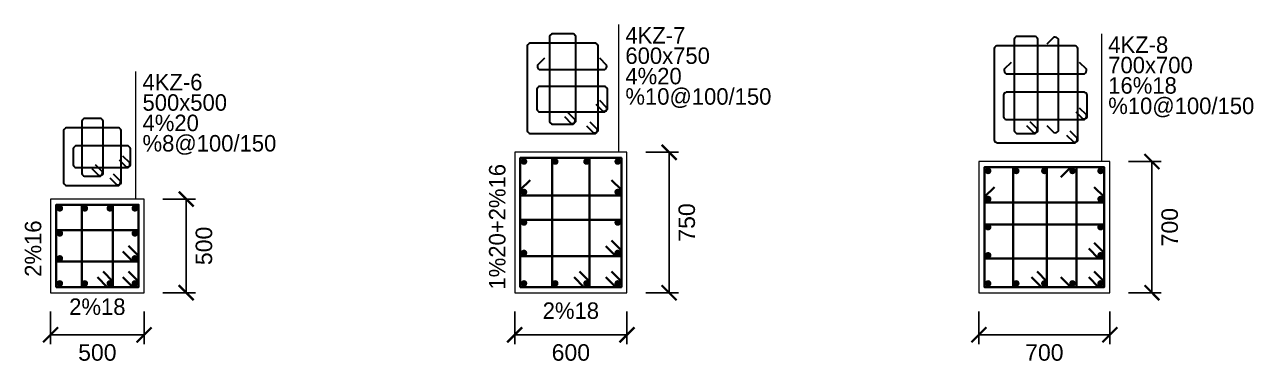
# Model space of a CAD drawing. Header units: millimetres. Extents: x -3831 to 465700, y 39900 to 106100.
# Drawn here: x 223011 to 229578, y 47060 to 48869 of the extents above; entities that cross this region are included whole.
import ezdxf

# ---------------------------------------------------------------- set-up
doc = ezdxf.new("R2010")
doc.units = ezdxf.units.MM
for name, color, linetype in [('column_xxxx', 60, 'Continuous'), ('master_dim_horizontal', 80, 'Continuous'), ('master_dim_vertical', 200, 'Continuous')]:
    doc.layers.add(name, color=color, linetype=linetype)
for name, color, linetype, lineweight in [('S_ColumFocus', 2, 'Continuous', 9), ('S_ColumLocal', 7, 'Continuous', 9), ('S_PColumHoopBar', 14, 'Continuous', 35), ('S_PColumMainBar', 14, 'Continuous', 35), ('S_PColumSect', 2, 'Continuous', 15), ('StirrupFig_x', 30, 'Continuous', 30)]:
    doc.layers.add(name, color=color, linetype=linetype, lineweight=lineweight)
doc.styles.get("Standard").update_dxf_attribs({"font": 'arial.ttf'})
doc.styles.add('xxxx', font='RIF.ttf')
doc.dimstyles.new('Annotative', dxfattribs={"dimtxt": 0.18, "dimasz": 0.18, "dimexe": 0.18, "dimexo": 0.0625, "dimgap": 0.09, "dimtad": 0, "dimtih": 1, "dimtoh": 1, "dimdec": 4, "dimzin": 0, "dimdsep": 46, "dimtxsty": 'Standard', "dimcen": 0.09, "dimadec": 0, "dimazin": 0, "dimtfac": 1, "dimtdec": 4, "dimtofl": 0, "dimtmove": 0, "dimatfit": 3, "dimfxl": 1, "dimtolj": 1, "dimtzin": 0, "dimarcsym": 0})

# ---------------------------------------------------------------- blocks, each defined once
blk = doc.blocks.new('_ArchTick')
at = {"color": 0, "linetype": 'ByBlock', "const_width": 0.15}
blk.add_lwpolyline([(-0.5, -0.5), (0.5, 0.5)], dxfattribs=at)
blk = doc.blocks.new('*D937')
at = {"layer": 'Defpoints', "color": 0, "transparency": 16777216}
for p in [(226080, 48187.2), (226455, 48187.2), (226080, 47437.2)]:
    blk.add_point(p, dxfattribs=at)
at = {"layer": 'master_dim_vertical', "color": 0, "lineweight": -2, "transparency": 16777216}
for p, q in [((226330, 48187.2), (226505, 48187.2)), ((226455, 47437.2), (226455, 48187.2)), ((226330, 47437.2), (226505, 47437.2))]:
    blk.add_line(p, q, dxfattribs=at)
at = {"layer": 'master_dim_vertical', "color": 0, "lineweight": -2, "transparency": 16777216, "xscale": 80, "yscale": 80, "zscale": 80}
for p, rotation in [((226455, 48187.2), 90), ((226455, 47437.2), 270)]:
    blk.add_blockref('_ArchTick', p, dxfattribs=dict(at, rotation=rotation))
at = {"layer": 'master_dim_vertical', "color": 0, "transparency": 16777216, "insert": (226549.9, 47812.2), "char_height": 88, "attachment_point": 5, "rotation": 90}
blk.add_mtext('\\A1;750', dxfattribs=at)
blk = doc.blocks.new('*D938')
at = {"layer": 'Defpoints', "color": 0, "transparency": 16777216}
for p in [(225630, 47587.2), (226230, 47587.2), (226230, 47212.2)]:
    blk.add_point(p, dxfattribs=at)
at = {"layer": 'master_dim_horizontal', "color": 0, "lineweight": -2, "transparency": 16777216}
for p, q in [((225630, 47337.2), (225630, 47162.2)), ((226230, 47337.2), (226230, 47162.2)), ((225630, 47212.2), (226230, 47212.2))]:
    blk.add_line(p, q, dxfattribs=at)
at = {"layer": 'master_dim_horizontal', "color": 0, "lineweight": -2, "transparency": 16777216, "xscale": 80, "yscale": 80, "zscale": 80, "rotation": 180}
blk.add_blockref('_ArchTick', (225630, 47212.2), dxfattribs=at)
at = {"layer": 'master_dim_horizontal', "color": 0, "lineweight": -2, "transparency": 16777216, "xscale": 80, "yscale": 80, "zscale": 80}
blk.add_blockref('_ArchTick', (226230, 47212.2), dxfattribs=at)
at = {"layer": 'master_dim_horizontal', "color": 0, "transparency": 16777216, "insert": (225930, 47117.3), "char_height": 88, "attachment_point": 5}
blk.add_mtext('\\A1;600', dxfattribs=at)
blk = doc.blocks.new('*D939')
at = {"layer": 'Defpoints', "color": 0, "transparency": 16777216}
for p in [(223499.6, 47937.2), (223874.6, 47937.2), (223499.6, 47437.2)]:
    blk.add_point(p, dxfattribs=at)
at = {"layer": 'master_dim_vertical', "color": 0, "lineweight": -2, "transparency": 16777216}
for p, q in [((223749.6, 47937.2), (223924.6, 47937.2)), ((223874.6, 47437.2), (223874.6, 47937.2)), ((223749.6, 47437.2), (223924.6, 47437.2))]:
    blk.add_line(p, q, dxfattribs=at)
at = {"layer": 'master_dim_vertical', "color": 0, "lineweight": -2, "transparency": 16777216, "xscale": 80, "yscale": 80, "zscale": 80}
for p, rotation in [((223874.6, 47937.2), 90), ((223874.6, 47437.2), 270)]:
    blk.add_blockref('_ArchTick', p, dxfattribs=dict(at, rotation=rotation))
at = {"layer": 'master_dim_vertical', "color": 0, "transparency": 16777216, "insert": (223969.5, 47687.2), "char_height": 88, "attachment_point": 5, "rotation": 90}
blk.add_mtext('\\A1;500', dxfattribs=at)
blk = doc.blocks.new('*D940')
at = {"layer": 'Defpoints', "color": 0, "transparency": 16777216}
for p in [(223149.6, 47587.2), (223649.6, 47587.2), (223649.6, 47212.2)]:
    blk.add_point(p, dxfattribs=at)
at = {"layer": 'master_dim_horizontal', "color": 0, "lineweight": -2, "transparency": 16777216}
for p, q in [((223149.6, 47337.2), (223149.6, 47162.2)), ((223649.6, 47337.2), (223649.6, 47162.2)), ((223149.6, 47212.2), (223649.6, 47212.2))]:
    blk.add_line(p, q, dxfattribs=at)
at = {"layer": 'master_dim_horizontal', "color": 0, "lineweight": -2, "transparency": 16777216, "xscale": 80, "yscale": 80, "zscale": 80, "rotation": 180}
blk.add_blockref('_ArchTick', (223149.6, 47212.2), dxfattribs=at)
at = {"layer": 'master_dim_horizontal', "color": 0, "lineweight": -2, "transparency": 16777216, "xscale": 80, "yscale": 80, "zscale": 80}
blk.add_blockref('_ArchTick', (223649.6, 47212.2), dxfattribs=at)
at = {"layer": 'master_dim_horizontal', "color": 0, "transparency": 16777216, "insert": (223399.6, 47117.3), "char_height": 88, "attachment_point": 5}
blk.add_mtext('\\A1;500', dxfattribs=at)
blk = doc.blocks.new('*D945')
at = {"layer": 'Defpoints', "color": 0, "transparency": 16777216}
for p in [(228660.4, 48137.2), (229035.4, 48137.2), (228660.4, 47437.2)]:
    blk.add_point(p, dxfattribs=at)
at = {"layer": 'master_dim_vertical', "color": 0, "lineweight": -2, "transparency": 16777216}
for p, q in [((228910.4, 48137.2), (229085.4, 48137.2)), ((229035.4, 47437.2), (229035.4, 48137.2)), ((228910.4, 47437.2), (229085.4, 47437.2))]:
    blk.add_line(p, q, dxfattribs=at)
at = {"layer": 'master_dim_vertical', "color": 0, "lineweight": -2, "transparency": 16777216, "xscale": 80, "yscale": 80, "zscale": 80}
for p, rotation in [((229035.4, 48137.2), 90), ((229035.4, 47437.2), 270)]:
    blk.add_blockref('_ArchTick', p, dxfattribs=dict(at, rotation=rotation))
at = {"layer": 'master_dim_vertical', "color": 0, "transparency": 16777216, "insert": (229130.4, 47787.2), "char_height": 88, "attachment_point": 5, "rotation": 90}
blk.add_mtext('\\A1;700', dxfattribs=at)
blk = doc.blocks.new('*D946')
at = {"layer": 'Defpoints', "color": 0, "transparency": 16777216}
for p in [(228110.4, 47587.2), (228810.4, 47587.2), (228810.4, 47212.2)]:
    blk.add_point(p, dxfattribs=at)
at = {"layer": 'master_dim_horizontal', "color": 0, "lineweight": -2, "transparency": 16777216}
for p, q in [((228110.4, 47337.2), (228110.4, 47162.2)), ((228810.4, 47337.2), (228810.4, 47162.2)), ((228110.4, 47212.2), (228810.4, 47212.2))]:
    blk.add_line(p, q, dxfattribs=at)
at = {"layer": 'master_dim_horizontal', "color": 0, "lineweight": -2, "transparency": 16777216, "xscale": 80, "yscale": 80, "zscale": 80, "rotation": 180}
blk.add_blockref('_ArchTick', (228110.4, 47212.2), dxfattribs=at)
at = {"layer": 'master_dim_horizontal', "color": 0, "lineweight": -2, "transparency": 16777216, "xscale": 80, "yscale": 80, "zscale": 80}
blk.add_blockref('_ArchTick', (228810.4, 47212.2), dxfattribs=at)
at = {"layer": 'master_dim_horizontal', "color": 0, "transparency": 16777216, "insert": (228460.4, 47117.3), "char_height": 88, "attachment_point": 5}
blk.add_mtext('\\A1;700', dxfattribs=at)

msp = doc.modelspace()

# ---------------------------------------------------------------- linework, layer by layer
at = {"layer": 'S_ColumFocus'}
for p, q in [((226186.25456, 48187.20485), (226186.25456, 48869.20485)), ((228766.68648, 48137.20485), (228766.68648, 48819.20485)), ((223605.82265, 47937.20485), (223605.82265, 48619.20485))]:
    msp.add_line(p, q, dxfattribs=at)
at = {"layer": 'S_PColumHoopBar'}
for points in [[(226116.97136, 47520.23781), (226170.00456, 47467.20485), (226200.00456, 47467.20485), (226200.00456, 47497.20485), (226200.00456, 47467.20485), (226200.00456, 48157.20485), (225660.00456, 48157.20485), (225660.00456, 47467.20485), (226170.00456, 47467.20485), (226200.00456, 47467.20485), (226200.00456, 47497.20485), (226146.97136, 47550.23781)], [(225946.97136, 47520.23781), (226000.00456, 47467.20485), (226030.00456, 47467.20485), (226030.00456, 47497.20485), (226030.00456, 47467.20485), (226030.00456, 48157.20485), (225830.00456, 48157.20485), (225830.00456, 47467.20485), (226000.00456, 47467.20485), (226030.00456, 47467.20485), (226030.00456, 47497.20485), (225976.97136, 47550.23781)], [(228697.40346, 47520.23805), (228750.43648, 47467.20485), (228780.43648, 47467.20485), (228780.43648, 47497.20485), (228780.43648, 47467.20485), (228780.43648, 48107.20485), (228140.43648, 48107.20485), (228140.43648, 47467.20485), (228750.43648, 47467.20485), (228780.43648, 47467.20485), (228780.43648, 47497.20485), (228727.40346, 47550.23805)], [(228391.40346, 47520.23805), (228444.43648, 47467.20485), (228474.43648, 47467.20485), (228474.43648, 47497.20485), (228474.43648, 47467.20485), (228474.43648, 48107.20485), (228293.43648, 48107.20485), (228293.43648, 47467.20485), (228444.43648, 47467.20485), (228474.43648, 47467.20485), (228474.43648, 47497.20485), (228421.40346, 47550.23805)], [(228548.65346, 47520.23805), (228601.68648, 47467.20485), (228631.68648, 47467.20485), (228631.68648, 48107.20485), (228601.68648, 48107.20485), (228548.65349, 48054.17165)], [(225713.03777, 48038.98781), (225660.00456, 47985.95485), (225660.00456, 47955.95485), (226200.00456, 47955.95485), (226200.00456, 47985.95485), (226146.97136, 48038.98781)], [(228193.4695, 48001.48805), (228140.43648, 47948.45485), (228140.43648, 47918.45485), (228780.43648, 47918.45485), (228780.43648, 47948.45485), (228727.40346, 48001.48805)], [(223536.53945, 47520.23781), (223589.57265, 47467.20485), (223619.57265, 47467.20485), (223619.57265, 47497.20485), (223619.57265, 47467.20485), (223619.57265, 47907.20485), (223179.57265, 47907.20485), (223179.57265, 47467.20485), (223589.57265, 47467.20485), (223619.57265, 47467.20485), (223619.57265, 47497.20485), (223566.53945, 47550.23781)], [(223399.87343, 47520.23781), (223452.90664, 47467.20485), (223482.90664, 47467.20485), (223482.90664, 47497.20485), (223482.90664, 47467.20485), (223482.90664, 47907.20485), (223316.23867, 47907.20485), (223316.23867, 47467.20485), (223452.90664, 47467.20485), (223482.90664, 47467.20485), (223482.90664, 47497.20485), (223429.87343, 47550.23781)], [(226116.97136, 47685.23781), (226170.00456, 47632.20485), (226200.00456, 47632.20485), (226200.00456, 47662.20485), (226200.00456, 47632.20485), (226200.00456, 47827.20485), (225660.00456, 47827.20485), (225660.00456, 47632.20485), (226170.00456, 47632.20485), (226200.00456, 47632.20485), (226200.00456, 47662.20485), (226146.97136, 47715.23781)], [(223536.53945, 47656.90456), (223589.57265, 47603.8716), (223619.57265, 47603.8716), (223619.57265, 47633.8716), (223619.57265, 47603.8716), (223619.57265, 47770.5381), (223179.57265, 47770.5381), (223179.57265, 47603.8716), (223589.57265, 47603.8716), (223619.57265, 47603.8716), (223619.57265, 47633.8716), (223566.53945, 47686.90456)], [(228697.40346, 47673.23805), (228750.43648, 47620.20485), (228780.43648, 47620.20485), (228780.43648, 47650.20485), (228780.43648, 47620.20485), (228780.43648, 47801.20485), (228140.43648, 47801.20485), (228140.43648, 47620.20485), (228750.43648, 47620.20485), (228780.43648, 47620.20485), (228780.43648, 47650.20485), (228727.40346, 47703.23805)]]:
    msp.add_lwpolyline(points, dxfattribs=at)
at = {"layer": 'S_PColumMainBar', "linetype": 'Continuous', "const_width": 17.5}
for points in [[(225688.25456, 48137.70485, 1), (225670.75456, 48137.70485, 1)], [(225855.25456, 48137.70485, 1), (225837.75456, 48137.70485, 1)], [(226022.25456, 48137.70485, 1), (226004.75456, 48137.70485, 1)], [(226189.25456, 48137.70485, 1), (226171.75456, 48137.70485, 1)], [(228168.68648, 48087.70485, 1), (228151.18648, 48087.70485, 1)], [(228318.93648, 48087.70485, 1), (228301.43648, 48087.70485, 1)], [(228469.18648, 48087.70485, 1), (228451.68648, 48087.70485, 1)], [(228619.43648, 48087.70485, 1), (228601.93648, 48087.70485, 1)], [(228769.68645, 48087.70485, 1), (228752.18645, 48087.70485, 1)], [(225688.25456, 47974.95485, 1), (225670.75456, 47974.95485, 1)], [(226189.25456, 47974.95485, 1), (226171.75456, 47974.95485, 1)], [(228168.68654, 47937.45485, 1), (228151.18654, 47937.45485, 1)], [(228769.68645, 47937.45485, 1), (228752.18645, 47937.45485, 1)], [(223207.82265, 47887.70485, 1), (223190.32265, 47887.70485, 1)], [(223341.48867, 47887.70485, 1), (223323.98867, 47887.70485, 1)], [(223475.15664, 47887.70485, 1), (223457.65664, 47887.70485, 1)], [(223608.82265, 47887.70485, 1), (223591.32265, 47887.70485, 1)], [(225688.25456, 47812.20485, 1), (225670.75456, 47812.20485, 1)], [(226189.25456, 47812.20485, 1), (226171.75456, 47812.20485, 1)], [(223207.82265, 47754.0381, 1), (223190.32265, 47754.0381, 1)], [(223608.82265, 47754.0381, 1), (223591.32265, 47754.0381, 1)], [(228168.68654, 47787.20485, 1), (228151.18654, 47787.20485, 1)], [(228769.68645, 47787.20485, 1), (228752.18645, 47787.20485, 1)], [(223207.82265, 47620.3716, 1), (223190.32265, 47620.3716, 1)], [(223608.82265, 47620.3716, 1), (223591.32265, 47620.3716, 1)], [(225688.25456, 47649.45485, 1), (225670.75456, 47649.45485, 1)], [(226189.25456, 47649.45485, 1), (226171.75456, 47649.45485, 1)], [(228168.68654, 47636.95485, 1), (228151.18654, 47636.95485, 1)], [(228769.68645, 47636.95485, 1), (228752.18645, 47636.95485, 1)], [(223207.82265, 47486.70485, 1), (223190.32265, 47486.70485, 1)], [(223341.48867, 47486.70485, 1), (223323.98867, 47486.70485, 1)], [(223475.15664, 47486.70485, 1), (223457.65664, 47486.70485, 1)], [(223608.82265, 47486.70485, 1), (223591.32265, 47486.70485, 1)], [(225688.25456, 47486.70485, 1), (225670.75456, 47486.70485, 1)], [(225855.25456, 47486.70485, 1), (225837.75456, 47486.70485, 1)], [(226022.25456, 47486.70485, 1), (226004.75456, 47486.70485, 1)], [(226189.25456, 47486.70485, 1), (226171.75456, 47486.70485, 1)], [(228168.68654, 47486.70485, 1), (228151.18654, 47486.70485, 1)], [(228318.93654, 47486.70485, 1), (228301.43654, 47486.70485, 1)], [(228469.18651, 47486.70485, 1), (228451.68651, 47486.70485, 1)], [(228619.43648, 47486.70485, 1), (228601.93648, 47486.70485, 1)], [(228769.68645, 47486.70485, 1), (228752.18645, 47486.70485, 1)]]:
    msp.add_lwpolyline(points, format="xyb", close=True, dxfattribs=at)
at = {"layer": 'S_PColumSect', "linetype": 'Continuous'}
for points in [[(225630.00456, 47437.20485), (226230.00456, 47437.20485), (226230.00456, 48187.20485), (225630.00456, 48187.20485)], [(228110.43648, 47437.20485), (228810.43648, 47437.20485), (228810.43648, 48137.20485), (228110.43648, 48137.20485)], [(223149.57265, 47437.20485), (223649.57265, 47437.20485), (223649.57265, 47937.20485), (223149.57265, 47937.20485)]]:
    msp.add_lwpolyline(points, close=True, dxfattribs=at)
at = {"layer": 'StirrupFig_x'}
for points in [[(225895.29216, 48378.33424), (225932.4154, 48341.21117, 0.3224276107), (225956.3152, 48351.11063), (225956.3152, 48806.11063, 0.2042195711), (225942.3152, 48820.11063), (225830.3152, 48820.11063, 0.2042196195), (225816.3152, 48806.11063), (225816.3152, 48351.11063, 0.2042195711), (225830.3152, 48337.11063), (225942.3152, 48337.11063, 0.3224297598), (225952.21501, 48361.01009), (225915.09177, 48398.13316)], [(228365.136, 48329.4126), (228402.25856, 48292.28969, 0.3224276107), (228426.15837, 48302.18916), (228426.15837, 48792.18916, 0.2042195711), (228412.15837, 48806.18916), (228312.40837, 48806.18916, 0.2042196195), (228298.40837, 48792.18916), (228298.40837, 48302.18916, 0.2042195711), (228312.40837, 48288.18916), (228412.15837, 48288.18916, 0.3224297598), (228422.05817, 48312.08862), (228384.93493, 48349.21186)], [(228474.511, 48329.4126), (228511.63356, 48292.28969, 0.3224276107), (228535.53337, 48302.18916), (228535.53337, 48792.18916, 0.3224276107), (228511.63356, 48802.08862), (228474.511, 48764.96538)], [(226014.29216, 48328.33424), (226051.4154, 48291.21117, 0.3224276107), (226075.3152, 48301.11063), (226075.3152, 48756.11063, 0.2042195711), (226061.3152, 48770.11063), (225711.3152, 48770.11063, 0.2042196195), (225697.3152, 48756.11063), (225697.3152, 48301.11063, 0.2042195711), (225711.3152, 48287.11063), (226061.3152, 48287.11063, 0.3224297598), (226071.21501, 48311.01009), (226034.09177, 48348.13316)], [(228578.636, 48279.4126), (228615.75856, 48242.28969, 0.3224276107), (228639.65837, 48252.18916), (228639.65837, 48742.18916, 0.2042195711), (228625.65837, 48756.18916), (228205.65837, 48756.18916, 0.2042196195), (228191.65837, 48742.18916), (228191.65837, 48252.18916, 0.2042195711), (228205.65837, 48238.18916), (228625.65837, 48238.18916, 0.3224297598), (228635.55817, 48262.08862), (228598.43493, 48299.21186)], [(225788.53864, 48690.25816), (225751.4154, 48653.13509, 0.3224297598), (225761.3152, 48629.23563), (226111.3152, 48629.23563, 0.3224297598), (226121.21501, 48653.13509), (226084.09177, 48690.25816)], [(228282.8818, 48667.58686), (228245.75856, 48630.46362, 0.3224297598), (228255.65837, 48606.56416), (228675.65837, 48606.56416, 0.3224297598), (228685.55817, 48630.46362), (228648.43493, 48667.58686)], [(226064.29216, 48443.83424), (226101.4154, 48406.71117, 0.3224276107), (226125.3152, 48416.61063), (226125.3152, 48525.11063, 0.2042196195), (226111.3152, 48539.11063), (225761.3152, 48539.11063, 0.2042196195), (225747.3152, 48525.11063), (225747.3152, 48416.61063, 0.2042195387), (225761.3152, 48402.61063), (226111.3152, 48402.61063, 0.3224297598), (226121.21501, 48426.51009), (226084.09177, 48463.63316)], [(228628.636, 48403.6626), (228665.75856, 48366.53969, 0.3224276107), (228689.65837, 48376.43916), (228689.65837, 48493.68916, 0.2042195711), (228675.65837, 48507.68916), (228255.65837, 48507.68916, 0.2042196195), (228241.65837, 48493.68916), (228241.65837, 48376.43916, 0.2042195387), (228255.65837, 48362.43916), (228675.65837, 48362.43916, 0.3224297598), (228685.55817, 48386.33862), (228648.43493, 48423.46186)], [(223369.90449, 48100.75891), (223407.02705, 48063.63584, 0.3224276107), (223430.92685, 48073.5353), (223430.92685, 48353.5353, 0.2042196195), (223416.92685, 48367.5353), (223330.12685, 48367.5353, 0.2042195711), (223316.12685, 48353.5353), (223316.12685, 48073.5353, 0.2042195711), (223330.12685, 48059.5353), (223416.92685, 48059.5353, 0.3224297598), (223426.82666, 48083.43476), (223389.70341, 48120.55783)], [(223466.50449, 48050.75891), (223503.62705, 48013.63584, 0.3224276107), (223527.52685, 48023.5353), (223527.52685, 48303.5353, 0.2042195711), (223513.52685, 48317.5353), (223233.52685, 48317.5353, 0.2042196195), (223219.52685, 48303.5353), (223219.52685, 48023.5353, 0.2042195711), (223233.52685, 48009.5353), (223513.52685, 48009.5353, 0.3224297598), (223523.42666, 48033.43476), (223486.30341, 48070.55783)], [(223516.50449, 48147.35891), (223553.62705, 48110.23584, 0.3224276107), (223577.52685, 48120.1353), (223577.52685, 48206.9353, 0.2042196195), (223563.52685, 48220.9353), (223283.52685, 48220.9353, 0.2042196195), (223269.52685, 48206.9353), (223269.52685, 48120.1353, 0.2042195387), (223283.52685, 48106.1353), (223563.52685, 48106.1353, 0.3224297598), (223573.42666, 48130.03476), (223536.30341, 48167.15783)]]:
    msp.add_lwpolyline(points, format="xyb", dxfattribs=at)

# ---------------------------------------------------------------- texts
at = {"layer": 'column_xxxx', "char_height": 88, "attachment_point": 1, "line_spacing_factor": 0.742346, "style": 'xxxx'}
for s, insert, width in [('4KZ-7\\P600x750\\P4%20 %10@100/150', (226221.45456, 48856.00485), 907.8687151), ('4KZ-8\\P700x700\\P16%18 %10@100/150', (228801.88648, 48806.00485), 918.3678771), ('4KZ-6\\P500x500\\P4%20 %8@100/150', (223641.02265, 48606.00485), 830.6689944)]:
    msp.add_mtext(s, dxfattribs=dict(at, insert=insert, width=width))
at = {"layer": 'S_ColumLocal', "char_height": 88, "attachment_point": 2, "style": 'xxxx'}
for s, insert, width, rotation in [('1%20+2%16', (225492.45456, 47789.28818), 125.6250187, 89.999998465), ('2%16', (223012.02265, 47672.62152), 125.6250075, 89.999998465), ('2%18', (223399.57265, 47406.43122), 284.7500038, 0.000001749), ('2%18', (225930.00457, 47385.41798), 284.7500064, 0.000002914)]:
    msp.add_mtext(s, dxfattribs=dict(at, insert=insert, width=width, rotation=rotation))

# ---------------------------------------------------------------- dimensions: what is measured, and where the dimension line sits
at = {"layer": 'master_dim_horizontal'}
for p1, p2, text, picture, middle in [((223149.57265, 47587.20485), (223649.57265, 47587.20485), '500', '*D940', (223399.57265, 47117.27443)), ((225630.00456, 47587.20485), (226230.00456, 47587.20485), '600', '*D938', (225930.00456, 47117.27443)), ((228110.43648, 47587.20485), (228810.43645, 47587.20485), '700', '*D946', (228460.43646, 47117.27443))]:
    dim = msp.add_aligned_dim(p1=p1, p2=p2, distance=-375, text=text, dimstyle='Annotative', override={"dimscale": 1, "dimtxt": 88, "dimasz": 80, "dimexe": 50, "dimexo": 250, "dimgap": 50, "dimtad": 2, "dimtih": 0, "dimtoh": 1, "dimblk1": 'ArchTick', "dimblk2": 'ArchTick', "dimsah": 1, "dimtix": 0, "dimtofl": 0, "dimtmove": 0, "dimatfit": 3}, dxfattribs=at)
    dim.commit()
    dim.dimension.update_dxf_attribs({"geometry": picture, "text_midpoint": middle})
at = {"layer": 'master_dim_vertical'}
for p1, p2, text, picture, middle in [((226080.00456, 47437.20485), (226080.00456, 48187.20485), '750', '*D937', (226549.93499, 47812.20485)), ((228660.43645, 47437.20485), (228660.43645, 48137.20485), '700', '*D945', (229130.36687, 47787.20485)), ((223499.57265, 47437.20485), (223499.57265, 47937.20485), '500', '*D939', (223969.50307, 47687.20485))]:
    dim = msp.add_aligned_dim(p1=p1, p2=p2, distance=-375, text=text, dimstyle='Annotative', override={"dimscale": 1, "dimtxt": 88, "dimasz": 80, "dimexe": 50, "dimexo": 250, "dimgap": 50, "dimtad": 2, "dimtih": 0, "dimtoh": 1, "dimblk1": 'ArchTick', "dimblk2": 'ArchTick', "dimsah": 1, "dimtix": 0, "dimtofl": 0, "dimtmove": 0, "dimatfit": 3}, dxfattribs=at)
    dim.commit()
    dim.dimension.update_dxf_attribs({"geometry": picture, "text_midpoint": middle})

doc.saveas('drawing.dxf')
